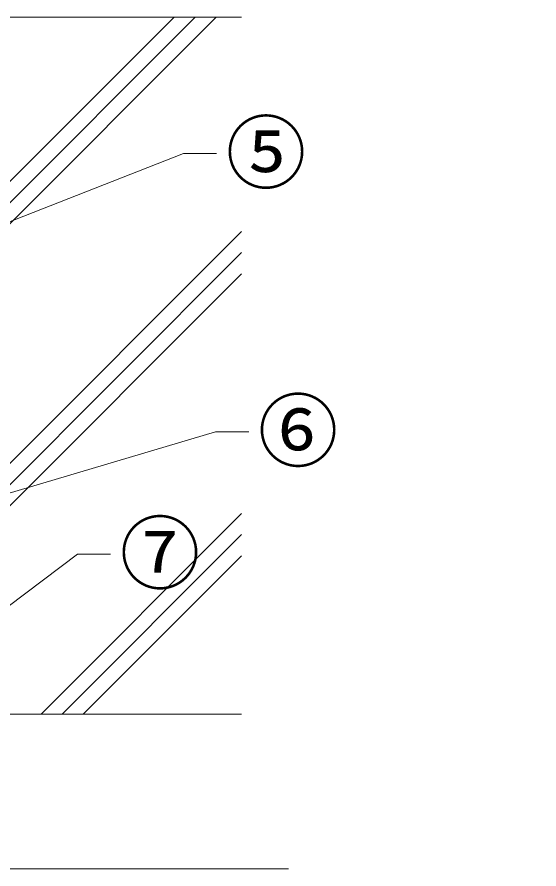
# Model space of a CAD drawing. Units: millimetres at full size; details may follow other scales. Extents: x -2994 to 2994, y -2281 to 2281.
# Drawn here: x -2211.3 to -1975, y -52.6 to 332.6 of the extents above; entities that cross this region are included whole.
import ezdxf
from ezdxf.enums import TextEntityAlignment as Align

# ---------------------------------------------------------------- set-up
doc = ezdxf.new("R2010")
doc.units = ezdxf.units.MM
doc.header["$LTSCALE"] = 28.063
doc.linetypes.add('USER1', pattern=[50, 25, -25])
for name, color, linetype, lineweight in [('1-0_0', 4, 'Continuous', 9), ('1-1__0-2_ZU', 4, 'Continuous', 15), ('1-3__0-6_DOT', 4, 'USER1', 9), ('1-8__1-1_', 2, 'Continuous', 15)]:
    doc.layers.add(name, color=color, linetype=linetype, lineweight=lineweight)
doc.styles.add('ＭＳ Ｐゴシック', font='')
doc.styles.get('ＭＳ Ｐゴシック').set_extended_font_data('MS PGothic')

msp = doc.modelspace()

# ---------------------------------------------------------------- linework, layer by layer
at = {"layer": '1-0_0', "color": 6}
for points in [[(-2248.34, 226.92), (-2135.95, 270.92), (-2120.95, 270.92)], [(-2233.33, 111.9), (-2121.42, 145.12), (-2106.42, 145.12)], [(-2246.79, 42.45), (-2183.95, 89.79), (-2168.95, 89.79)]]:
    msp.add_lwpolyline(points, dxfattribs=at)
at = {"layer": '1-1__0-2_ZU'}
for p, q in [((-2261.71, 201.62), (-2130.72, 332.62)), ((-2261.71, 192.08), (-2121.17, 332.62)), ((-2259.84, 213.04), (-2140.26, 332.62)), ((-2257.5, 87.88), (-2109.72, 235.66)), ((-2257.5, 78.33), (-2109.72, 226.12)), ((-2257.5, 68.79), (-2109.72, 216.57)), ((-2200.43, 17.45), (-2109.72, 108.16)), ((-2190.88, 17.45), (-2109.72, 98.62)), ((-2181.34, 17.45), (-2109.72, 89.07))]:
    msp.add_line(p, q, dxfattribs=at)
at = {"layer": '1-3__0-6_DOT'}
msp.add_line((-2790, -52.58), (-1211.37, -52.58), dxfattribs=at)
at = {"layer": '1-8__1-1_', "color": 5}
for p, q in [((-2582.93, 332.62), (-2109.72, 332.62)), ((-2582.93, 17.45), (-2109.72, 17.45))]:
    msp.add_line(p, q, dxfattribs=at)

# ---------------------------------------------------------------- texts
at = {"layer": '1-0_0', "color": 6, "style": 'ＭＳ Ｐゴシック'}
for s, p in [('⑤', (-2116.8, 249.97)), ('⑥', (-2102.28, 124.17)), ('⑦', (-2164.8, 68.84))]:
    msp.add_text(s, height=26.66, dxfattribs=at).set_placement(p, align=Align.BOTTOM_LEFT)

doc.saveas('drawing.dxf')
